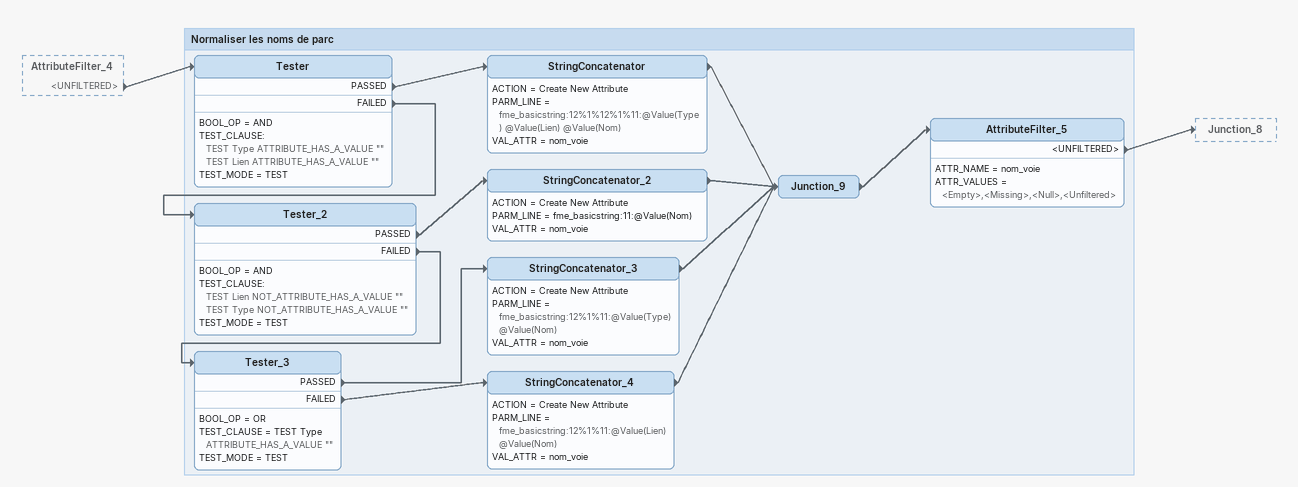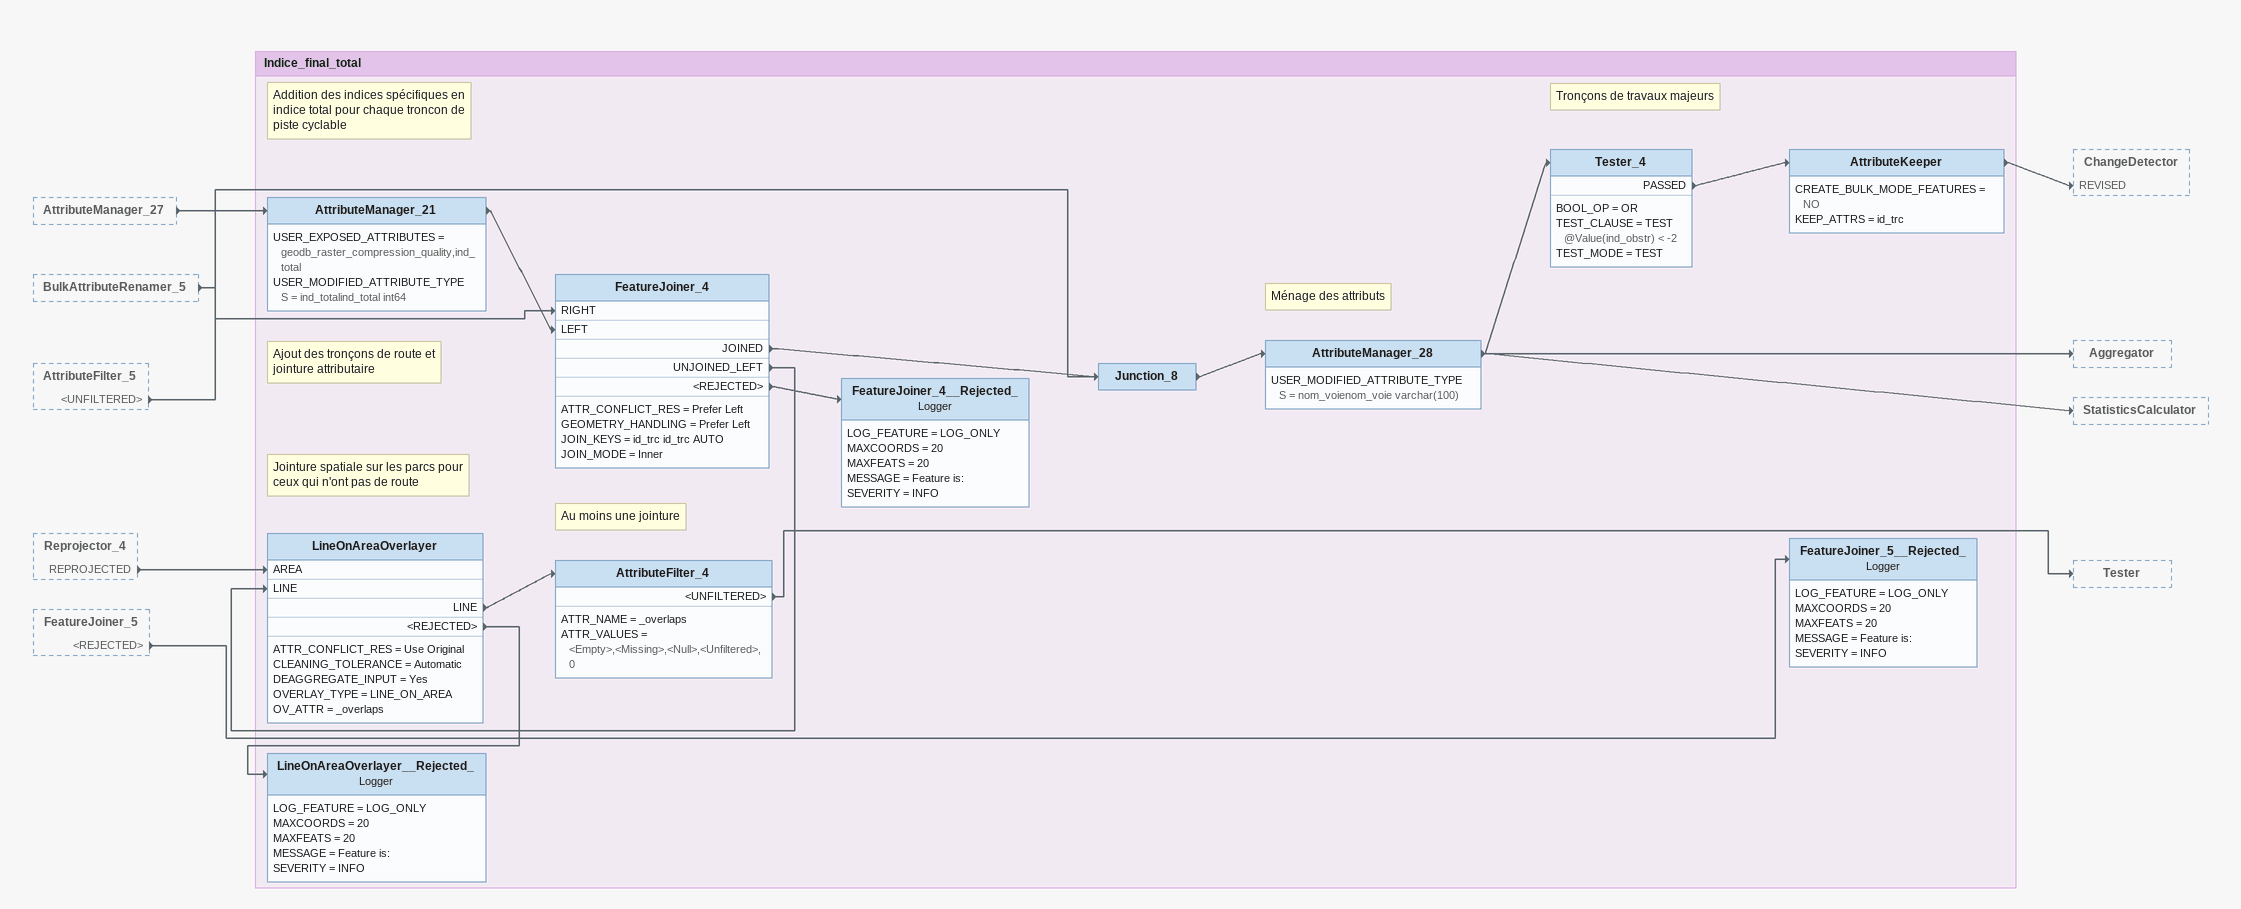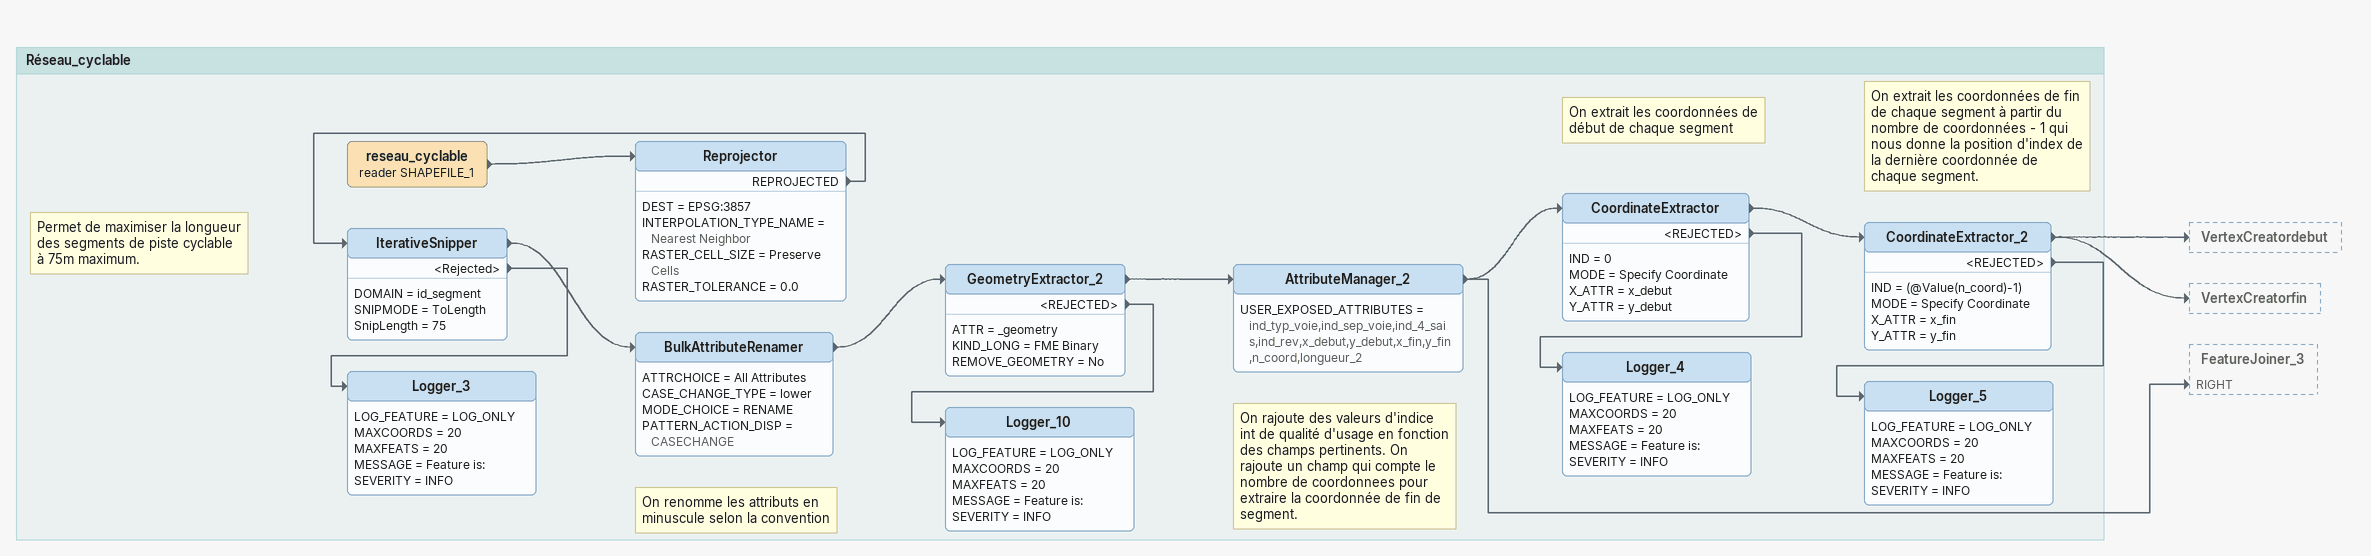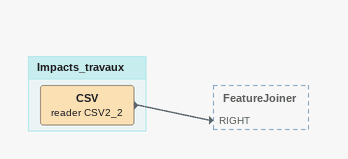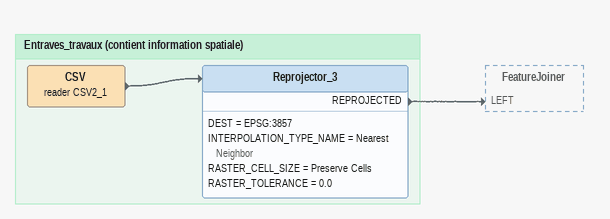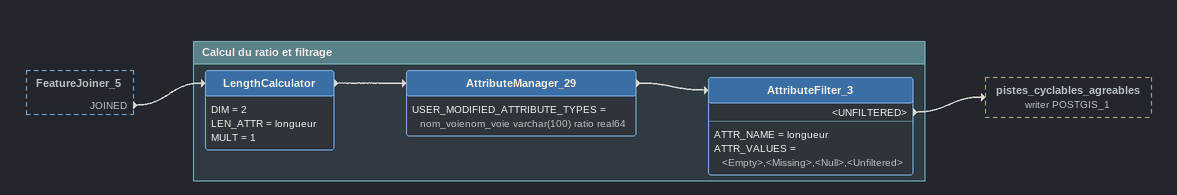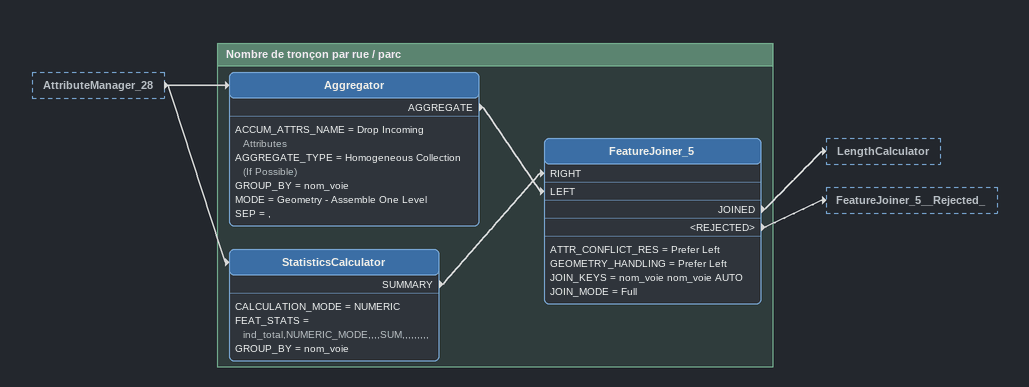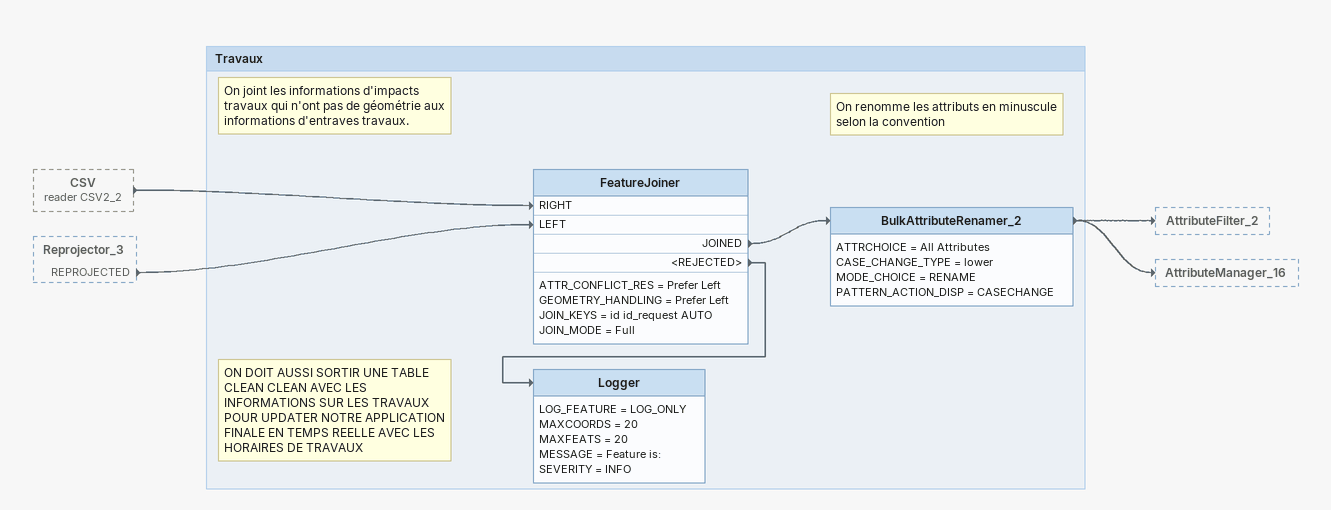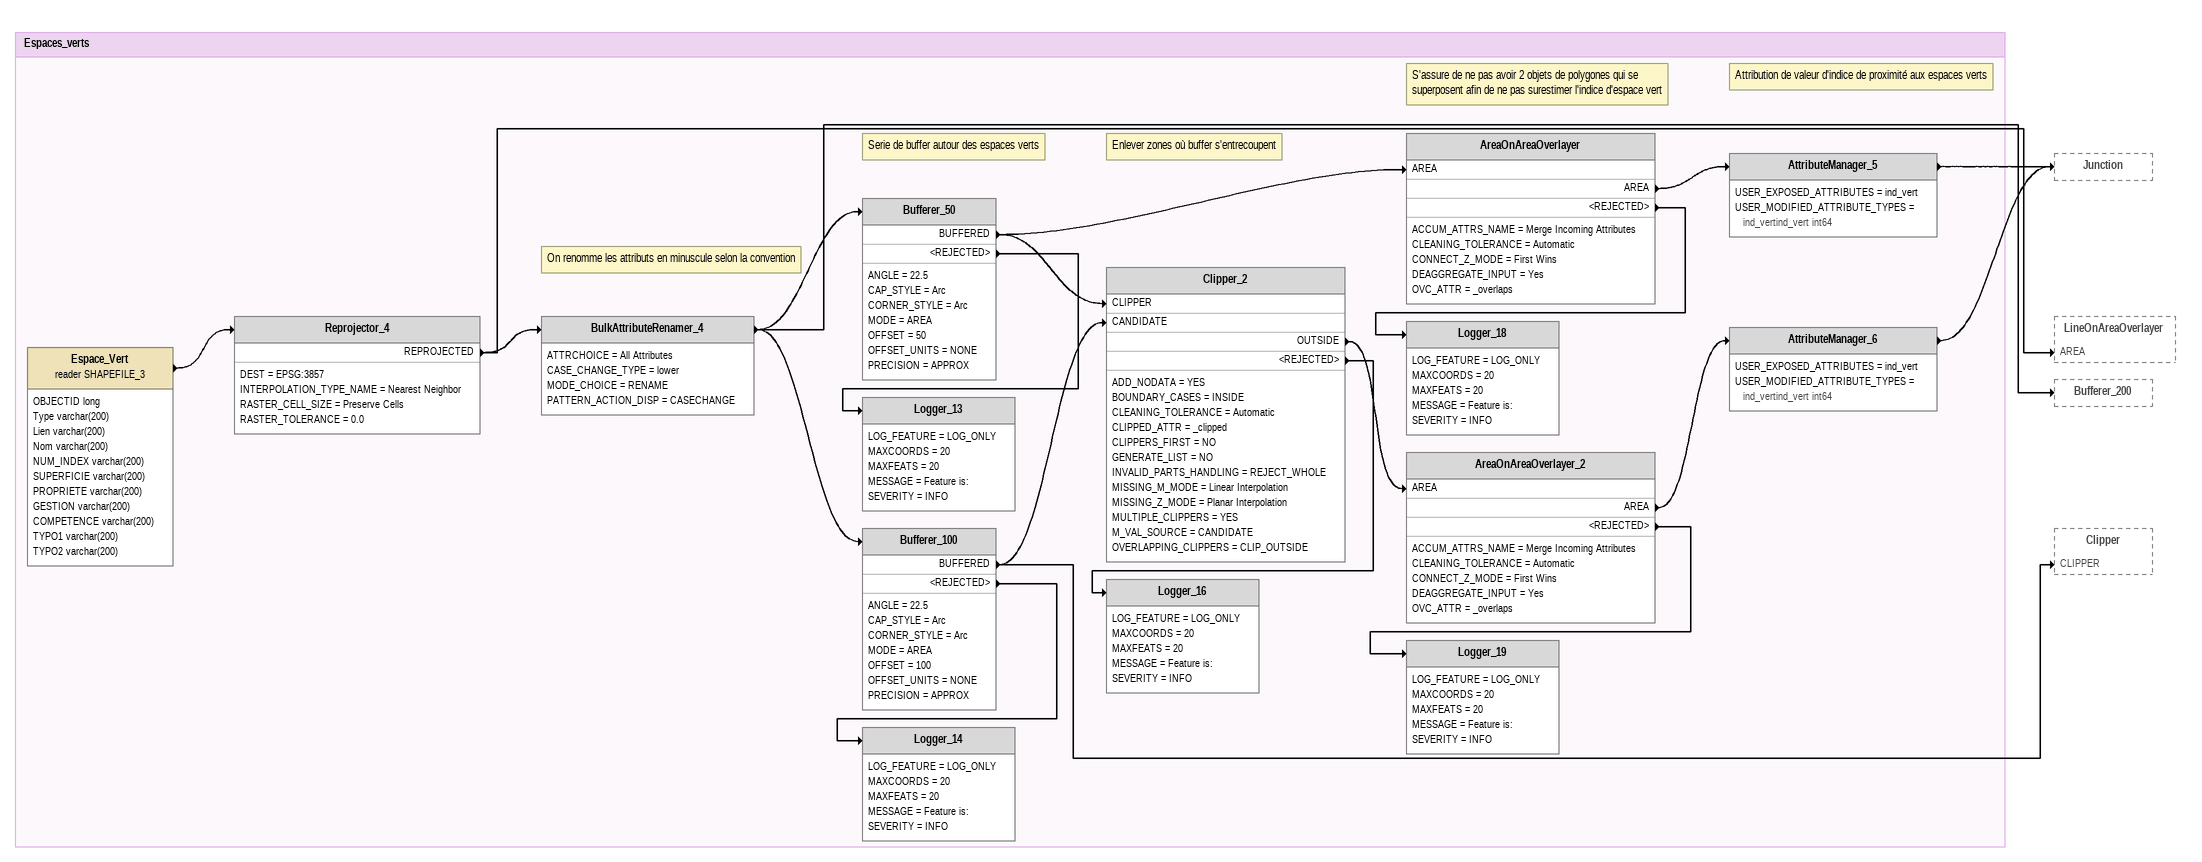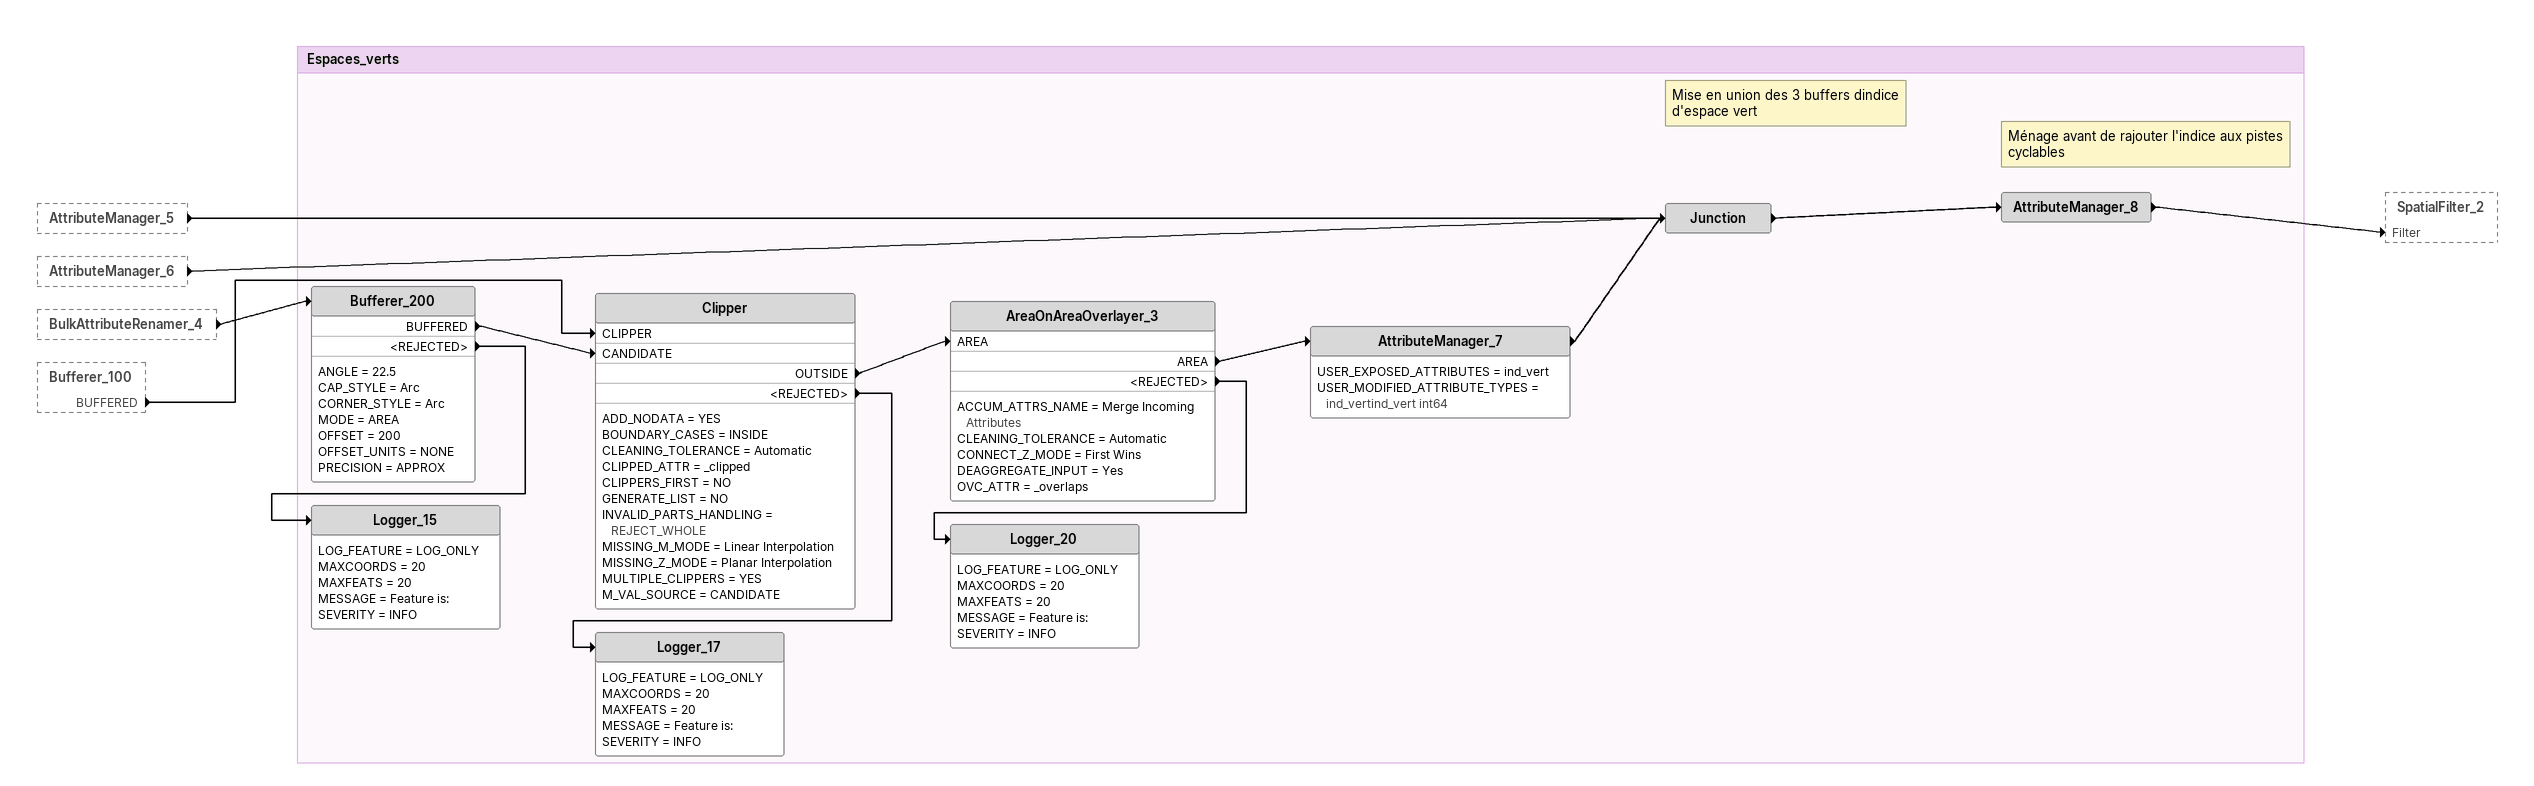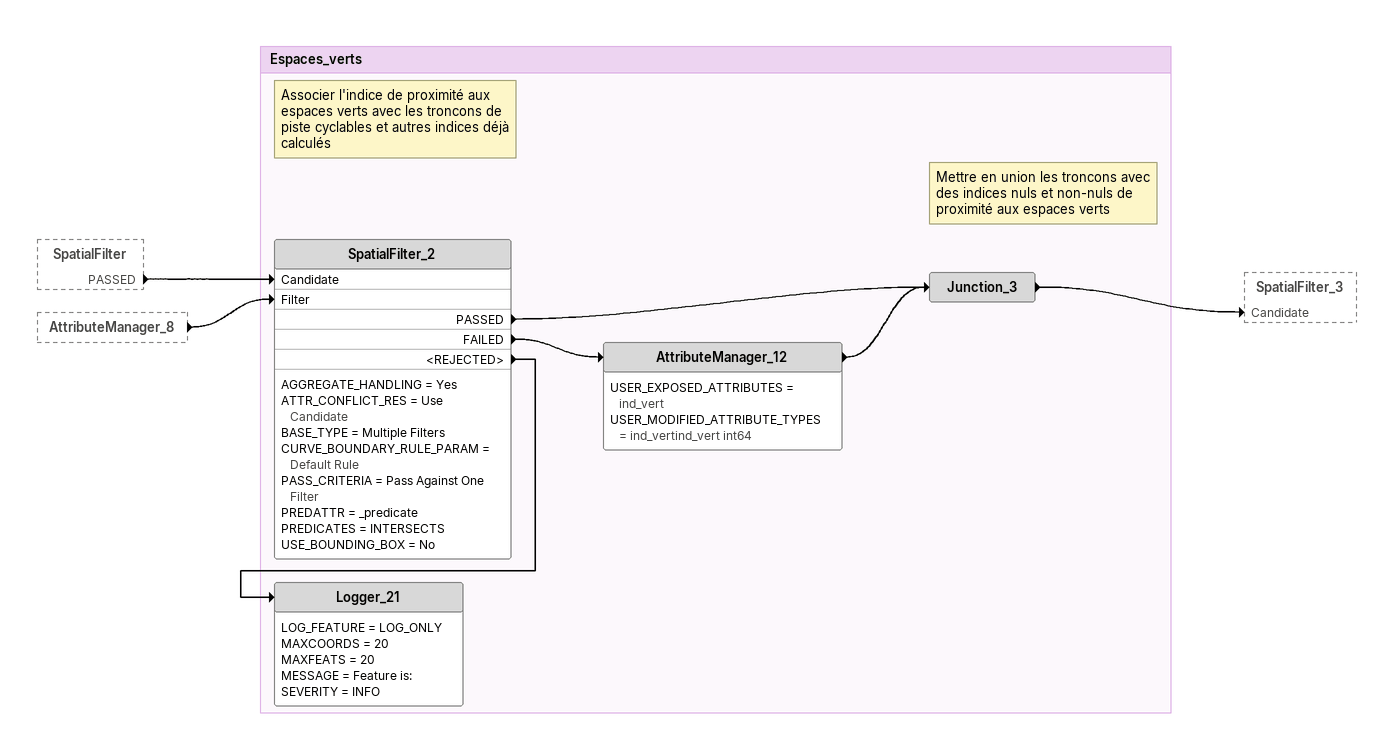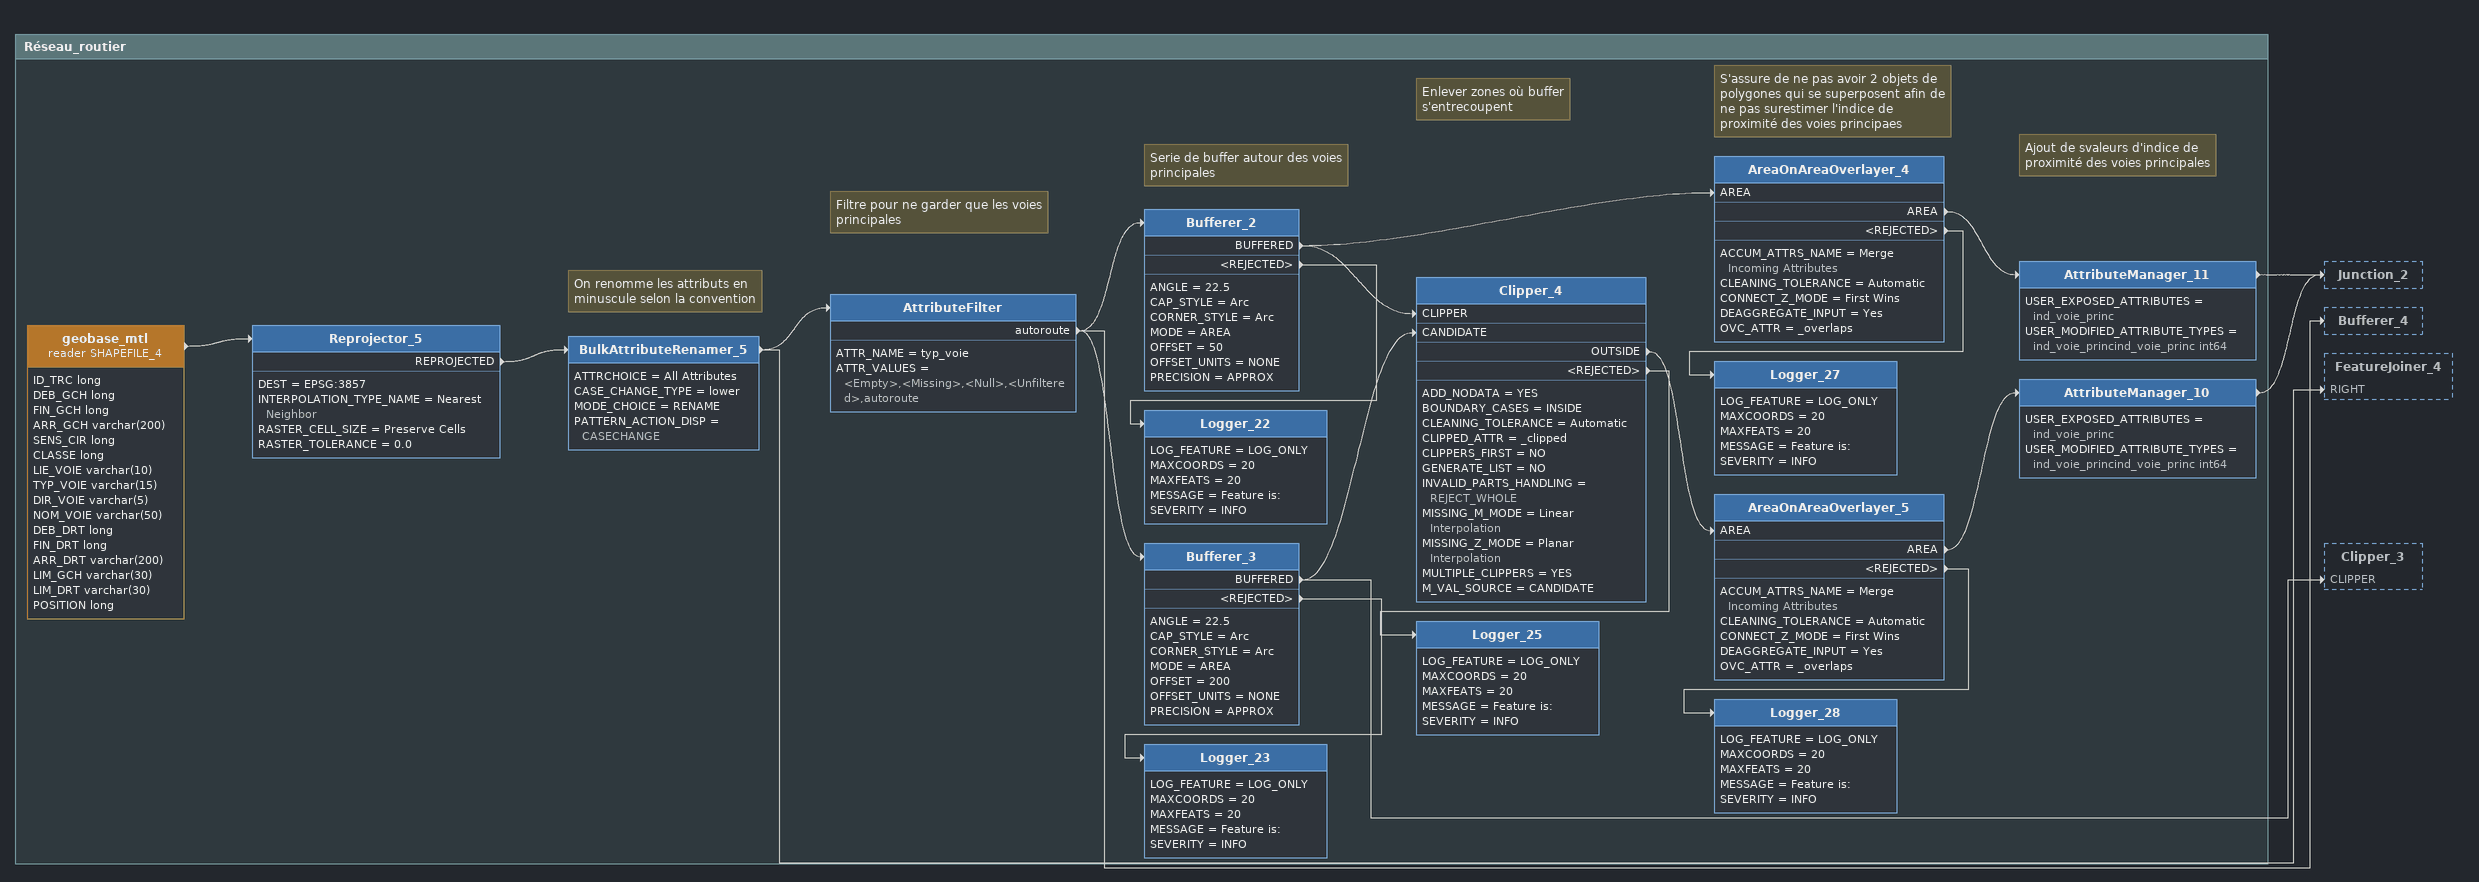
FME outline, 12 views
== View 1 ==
AttributeFilter_4 [outside]
    <UNFILTERED> -> Tester

Bookmark: Normaliser les noms de parc
Tester
    BOOL_OP = AND
    TEST_CLAUSE:
      TEST Type ATTRIBUTE_HAS_A_VALUE ""
      TEST Lien ATTRIBUTE_HAS_A_VALUE ""
    TEST_MODE = TEST
    PASSED -> StringConcatenator
    FAILED -> Tester_2
StringConcatenator
    ACTION = Create New Attribute
    PARM_LINE = fme_basicstring:12%1%12%1%11:@Value(Type) @Value(Lien) @Value(Nom)
    VAL_ATTR = nom_voie
    -> Junction_9
Tester_2
    BOOL_OP = AND
    TEST_CLAUSE:
      TEST Lien NOT_ATTRIBUTE_HAS_A_VALUE ""
      TEST Type NOT_ATTRIBUTE_HAS_A_VALUE ""
    TEST_MODE = TEST
    PASSED -> StringConcatenator_2
    FAILED -> Tester_3
StringConcatenator_2
    ACTION = Create New Attribute
    PARM_LINE = fme_basicstring:11:@Value(Nom)
    VAL_ATTR = nom_voie
    -> Junction_9
Tester_3
    BOOL_OP = OR
    TEST_CLAUSE = TEST Type ATTRIBUTE_HAS_A_VALUE ""
    TEST_MODE = TEST
    PASSED -> StringConcatenator_3
    FAILED -> StringConcatenator_4
StringConcatenator_3
    ACTION = Create New Attribute
    PARM_LINE = fme_basicstring:12%1%11:@Value(Type) @Value(Nom)
    VAL_ATTR = nom_voie
    -> Junction_9
StringConcatenator_4
    ACTION = Create New Attribute
    PARM_LINE = fme_basicstring:12%1%11:@Value(Lien) @Value(Nom)
    VAL_ATTR = nom_voie
    -> Junction_9
Junction_9
    -> AttributeFilter_5
AttributeFilter_5
    ATTR_NAME = nom_voie
    ATTR_VALUES = <Empty>,<Missing>,<Null>,<Unfiltered>
    <UNFILTERED> -> Junction_8

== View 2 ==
AttributeManager_27 [outside]
    -> AttributeManager_21
BulkAttributeRenamer_5 [outside]
    -> FeatureJoiner_4 [RIGHT]
AttributeFilter_5 [outside]
    <UNFILTERED> -> Junction_8
Reprojector_4 [outside]
    REPROJECTED -> LineOnAreaOverlayer [AREA]
FeatureJoiner_5 [outside]
    <REJECTED> -> FeatureJoiner_5__Rejected_

Bookmark: Indice_final_total
Note: Addition des indices spécifiques en indice total pour chaque troncon de piste cyclable
AttributeManager_21
    USER_EXPOSED_ATTRIBUTES = geodb_raster_compression_quality,ind_total
    USER_MODIFIED_ATTRIBUTE_TYPES = ind_totalind_total int64
    -> FeatureJoiner_4 [LEFT]
Note: Ajout des tronçons de route et jointure attributaire
FeatureJoiner_4
    ATTR_CONFLICT_RES = Prefer Left
    GEOMETRY_HANDLING = Prefer Left
    JOIN_KEYS = id_trc id_trc AUTO
    JOIN_MODE = Inner
    JOINED -> Junction_8
    UNJOINED_LEFT -> LineOnAreaOverlayer [LINE]
    <REJECTED> -> FeatureJoiner_4__Rejected_
FeatureJoiner_4__Rejected_: Logger
    LOG_FEATURE = LOG_ONLY
    MAXCOORDS = 20
    MAXFEATS = 20
    MESSAGE = Feature is:
    SEVERITY = INFO
Note: Jointure spatiale sur les parcs pour ceux qui n'ont pas de route
LineOnAreaOverlayer
    ATTR_CONFLICT_RES = Use Original
    CLEANING_TOLERANCE = Automatic
    DEAGGREGATE_INPUT = Yes
    OVERLAY_TYPE = LINE_ON_AREA
    OV_ATTR = _overlaps
    LINE -> AttributeFilter_4
    <REJECTED> -> LineOnAreaOverlayer__Rejected_
Note: Au moins une jointure
AttributeFilter_4
    ATTR_NAME = _overlaps
    ATTR_VALUES = <Empty>,<Missing>,<Null>,<Unfiltered>,0
    <UNFILTERED> -> Tester
Junction_8
    -> AttributeManager_28
Note: Ménage des attributs
AttributeManager_28
    USER_MODIFIED_ATTRIBUTE_TYPES = nom_voienom_voie varchar(100)
    -> Aggregator
    -> StatisticsCalculator
    -> Tester_4
Note: Tronçons de travaux majeurs
Tester_4
    BOOL_OP = OR
    TEST_CLAUSE = TEST @Value(ind_obstr) < -2
    TEST_MODE = TEST
    PASSED -> AttributeKeeper
AttributeKeeper
    CREATE_BULK_MODE_FEATURES = NO
    KEEP_ATTRS = id_trc
    -> ChangeDetector [REVISED]
FeatureJoiner_5__Rejected_: Logger
    LOG_FEATURE = LOG_ONLY
    MAXCOORDS = 20
    MAXFEATS = 20
    MESSAGE = Feature is:
    SEVERITY = INFO
LineOnAreaOverlayer__Rejected_: Logger
    LOG_FEATURE = LOG_ONLY
    MAXCOORDS = 20
    MAXFEATS = 20
    MESSAGE = Feature is:
    SEVERITY = INFO

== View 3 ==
Bookmark: Réseau_cyclable
reseau_cyclable (reader SHAPEFILE_1)
    -> Reprojector
Reprojector
    DEST = EPSG:3857
    INTERPOLATION_TYPE_NAME = Nearest Neighbor
    RASTER_CELL_SIZE = Preserve Cells
    RASTER_TOLERANCE = 0.0
    REPROJECTED -> IterativeSnipper
Note: Permet de maximiser la longueur des segments de piste cyclable / à 75m maximum.
IterativeSnipper
    DOMAIN = id_segment
    SNIPMODE = ToLength
    SnipLength = 75
    -> BulkAttributeRenamer
    <Rejected> -> Logger_3
Note: On renomme les attributs en minuscule selon la convention
BulkAttributeRenamer
    ATTRCHOICE = All Attributes
    CASE_CHANGE_TYPE = lower
    MODE_CHOICE = RENAME
    PATTERN_ACTION_DISP = CASECHANGE
    -> GeometryExtractor_2
GeometryExtractor_2
    ATTR = _geometry
    KIND_LONG = FME Binary
    REMOVE_GEOMETRY = No
    -> AttributeManager_2
    <REJECTED> -> Logger_10
Note: On rajoute des valeurs d'indice int de qualité d'usage en fonction des champs pertinents. On rajoute un champ qui compte le nombre de coordonnees pour extraire la coordonnée de fin de segment.
AttributeManager_2
    USER_EXPOSED_ATTRIBUTES = ind_typ_voie,ind_sep_voie,ind_4_sais,ind_rev,x_debut,y_debut,x_fin,y_fin,n_coord,longueur_2
    -> FeatureJoiner_3 [RIGHT]
    -> CoordinateExtractor
Note: On extrait les coordonnées de début de chaque segment
CoordinateExtractor
    IND = 0
    MODE = Specify Coordinate
    X_ATTR = x_debut
    Y_ATTR = y_debut
    -> CoordinateExtractor_2
    <REJECTED> -> Logger_4
Note: On extrait les coordonnées de fin de chaque segment à partir du nombre de coordonnées - 1 qui nous donne la position d'index de la dernière coordonnée de chaque segment.
CoordinateExtractor_2
    IND = (@Value(n_coord)-1)
    MODE = Specify Coordinate
    X_ATTR = x_fin
    Y_ATTR = y_fin
    -> VertexCreatordebut
    -> VertexCreatorfin
    <REJECTED> -> Logger_5
Logger_5
    LOG_FEATURE = LOG_ONLY
    MAXCOORDS = 20
    MAXFEATS = 20
    MESSAGE = Feature is:
    SEVERITY = INFO
Logger_4
    LOG_FEATURE = LOG_ONLY
    MAXCOORDS = 20
    MAXFEATS = 20
    MESSAGE = Feature is:
    SEVERITY = INFO
Logger_10
    LOG_FEATURE = LOG_ONLY
    MAXCOORDS = 20
    MAXFEATS = 20
    MESSAGE = Feature is:
    SEVERITY = INFO
Logger_3
    LOG_FEATURE = LOG_ONLY
    MAXCOORDS = 20
    MAXFEATS = 20
    MESSAGE = Feature is:
    SEVERITY = INFO

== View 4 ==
Bookmark: Impacts_travaux
CSV (reader CSV2_2)
    -> FeatureJoiner [RIGHT]

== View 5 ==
Bookmark: Entraves_travaux (contient information spatiale)
CSV (reader CSV2_1)
    -> Reprojector_3
Reprojector_3
    DEST = EPSG:3857
    INTERPOLATION_TYPE_NAME = Nearest Neighbor
    RASTER_CELL_SIZE = Preserve Cells
    RASTER_TOLERANCE = 0.0
    REPROJECTED -> FeatureJoiner [LEFT]

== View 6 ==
FeatureJoiner_5 [outside]
    JOINED -> LengthCalculator

Bookmark: Calcul du ratio et filtrage
LengthCalculator
    DIM = 2
    LEN_ATTR = longueur
    MULT = 1
    -> AttributeManager_29
AttributeManager_29
    USER_MODIFIED_ATTRIBUTE_TYPES = nom_voienom_voie varchar(100) ratio real64
    -> AttributeFilter_3
AttributeFilter_3
    ATTR_NAME = longueur
    ATTR_VALUES = <Empty>,<Missing>,<Null>,<Unfiltered>
    <UNFILTERED> -> pistes_cyclables_agreables (writer POSTGIS_1)

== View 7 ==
AttributeManager_28 [outside]
    -> Aggregator
    -> StatisticsCalculator

Bookmark: Nombre de tronçon par rue / parc
Aggregator
    ACCUM_ATTRS_NAME = Drop Incoming Attributes
    AGGREGATE_TYPE = Homogeneous Collection (If Possible)
    GROUP_BY = nom_voie
    MODE = Geometry - Assemble One Level
    SEP = ,
    AGGREGATE -> FeatureJoiner_5 [LEFT]
StatisticsCalculator
    CALCULATION_MODE = NUMERIC
    FEAT_STATS = ind_total,NUMERIC_MODE,,,,SUM,,,,,,,,,
    GROUP_BY = nom_voie
    SUMMARY -> FeatureJoiner_5 [RIGHT]
FeatureJoiner_5
    ATTR_CONFLICT_RES = Prefer Left
    GEOMETRY_HANDLING = Prefer Left
    JOIN_KEYS = nom_voie nom_voie AUTO
    JOIN_MODE = Full
    JOINED -> LengthCalculator
    <REJECTED> -> FeatureJoiner_5__Rejected_

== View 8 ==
CSV (reader CSV2_2) [outside]
    -> FeatureJoiner [RIGHT]
Reprojector_3 [outside]
    REPROJECTED -> FeatureJoiner [LEFT]

Bookmark: Travaux
Note: On joint les informations d'impacts travaux qui n'ont pas de géométrie aux informations d'entraves travaux.
FeatureJoiner
    ATTR_CONFLICT_RES = Prefer Left
    GEOMETRY_HANDLING = Prefer Left
    JOIN_KEYS = id id_request AUTO
    JOIN_MODE = Full
    JOINED -> BulkAttributeRenamer_2
    <REJECTED> -> Logger
Note: On renomme les attributs en minuscule selon la convention
BulkAttributeRenamer_2
    ATTRCHOICE = All Attributes
    CASE_CHANGE_TYPE = lower
    MODE_CHOICE = RENAME
    PATTERN_ACTION_DISP = CASECHANGE
    -> AttributeFilter_2
    -> AttributeManager_16
Note: ON DOIT AUSSI SORTIR UNE TABLE CLEAN CLEAN AVEC LES INFORMATIONS SUR LES TRAVAUX POUR UPDATER NOTRE APPLICATION FINALE EN TEMPS REELLE AVEC LES HORAIRES DE TRAVAUX
Logger
    LOG_FEATURE = LOG_ONLY
    MAXCOORDS = 20
    MAXFEATS = 20
    MESSAGE = Feature is:
    SEVERITY = INFO

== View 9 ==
Bookmark: Espaces_verts
Espace_Vert (reader SHAPEFILE_3)
    attributes: OBJECTID long, Type varchar(200), Lien varchar(200), Nom varchar(200), NUM_INDEX varchar(200), SUPERFICIE varchar(200), PROPRIETE varchar(200), GESTION varchar(200), COMPETENCE varchar(200), TYPO1 varchar(200), TYPO2 varchar(200)
    -> Reprojector_4
Reprojector_4
    DEST = EPSG:3857
    INTERPOLATION_TYPE_NAME = Nearest Neighbor
    RASTER_CELL_SIZE = Preserve Cells
    RASTER_TOLERANCE = 0.0
    REPROJECTED -> BulkAttributeRenamer_4
    REPROJECTED -> LineOnAreaOverlayer [AREA]
Note: On renomme les attributs en minuscule selon la convention
BulkAttributeRenamer_4
    ATTRCHOICE = All Attributes
    CASE_CHANGE_TYPE = lower
    MODE_CHOICE = RENAME
    PATTERN_ACTION_DISP = CASECHANGE
    -> Bufferer_50
    -> Bufferer_100
    -> Bufferer_200
Note: Serie de buffer autour des espaces verts
Bufferer_50
    ANGLE = 22.5
    CAP_STYLE = Arc
    CORNER_STYLE = Arc
    MODE = AREA
    OFFSET = 50
    OFFSET_UNITS = NONE
    PRECISION = APPROX
    BUFFERED -> Clipper_2 [CLIPPER]
    BUFFERED -> AreaOnAreaOverlayer [AREA]
    <REJECTED> -> Logger_13
Note: S'assure de ne pas avoir 2 objets de polygones qui se superposent afin de ne pas surestimer l'indice d'espace vert
AreaOnAreaOverlayer
    ACCUM_ATTRS_NAME = Merge Incoming Attributes
    CLEANING_TOLERANCE = Automatic
    CONNECT_Z_MODE = First Wins
    DEAGGREGATE_INPUT = Yes
    OVC_ATTR = _overlaps
    AREA -> AttributeManager_5
    <REJECTED> -> Logger_18
Note: Attribution de valeur d'indice de proximité aux espaces verts
AttributeManager_5
    USER_EXPOSED_ATTRIBUTES = ind_vert
    USER_MODIFIED_ATTRIBUTE_TYPES = ind_vertind_vert int64
    -> Junction
Logger_18
    LOG_FEATURE = LOG_ONLY
    MAXCOORDS = 20
    MAXFEATS = 20
    MESSAGE = Feature is:
    SEVERITY = INFO
Logger_13
    LOG_FEATURE = LOG_ONLY
    MAXCOORDS = 20
    MAXFEATS = 20
    MESSAGE = Feature is:
    SEVERITY = INFO
Bufferer_100
    ANGLE = 22.5
    CAP_STYLE = Arc
    CORNER_STYLE = Arc
    MODE = AREA
    OFFSET = 100
    OFFSET_UNITS = NONE
    PRECISION = APPROX
    BUFFERED -> Clipper [CLIPPER]
    BUFFERED -> Clipper_2 [CANDIDATE]
    <REJECTED> -> Logger_14
Note: Enlever zones où buffer s'entrecoupent
Clipper_2
    ADD_NODATA = YES
    BOUNDARY_CASES = INSIDE
    CLEANING_TOLERANCE = Automatic
    CLIPPED_ATTR = _clipped
    CLIPPERS_FIRST = NO
    GENERATE_LIST = NO
    INVALID_PARTS_HANDLING = REJECT_WHOLE
    MISSING_M_MODE = Linear Interpolation
    MISSING_Z_MODE = Planar Interpolation
    MULTIPLE_CLIPPERS = YES
    M_VAL_SOURCE = CANDIDATE
    OVERLAPPING_CLIPPERS = CLIP_OUTSIDE
    OUTSIDE -> AreaOnAreaOverlayer_2 [AREA]
    <REJECTED> -> Logger_16
AreaOnAreaOverlayer_2
    ACCUM_ATTRS_NAME = Merge Incoming Attributes
    CLEANING_TOLERANCE = Automatic
    CONNECT_Z_MODE = First Wins
    DEAGGREGATE_INPUT = Yes
    OVC_ATTR = _overlaps
    AREA -> AttributeManager_6
    <REJECTED> -> Logger_19
AttributeManager_6
    USER_EXPOSED_ATTRIBUTES = ind_vert
    USER_MODIFIED_ATTRIBUTE_TYPES = ind_vertind_vert int64
    -> Junction
Logger_19
    LOG_FEATURE = LOG_ONLY
    MAXCOORDS = 20
    MAXFEATS = 20
    MESSAGE = Feature is:
    SEVERITY = INFO
Logger_16
    LOG_FEATURE = LOG_ONLY
    MAXCOORDS = 20
    MAXFEATS = 20
    MESSAGE = Feature is:
    SEVERITY = INFO
Logger_14
    LOG_FEATURE = LOG_ONLY
    MAXCOORDS = 20
    MAXFEATS = 20
    MESSAGE = Feature is:
    SEVERITY = INFO

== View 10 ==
AttributeManager_5 [outside]
    -> Junction
AttributeManager_6 [outside]
    -> Junction
BulkAttributeRenamer_4 [outside]
    -> Bufferer_200
Bufferer_100 [outside]
    BUFFERED -> Clipper [CLIPPER]

Bookmark: Espaces_verts
Bufferer_200
    ANGLE = 22.5
    CAP_STYLE = Arc
    CORNER_STYLE = Arc
    MODE = AREA
    OFFSET = 200
    OFFSET_UNITS = NONE
    PRECISION = APPROX
    BUFFERED -> Clipper [CANDIDATE]
    <REJECTED> -> Logger_15
Clipper
    ADD_NODATA = YES
    BOUNDARY_CASES = INSIDE
    CLEANING_TOLERANCE = Automatic
    CLIPPED_ATTR = _clipped
    CLIPPERS_FIRST = NO
    GENERATE_LIST = NO
    INVALID_PARTS_HANDLING = REJECT_WHOLE
    MISSING_M_MODE = Linear Interpolation
    MISSING_Z_MODE = Planar Interpolation
    MULTIPLE_CLIPPERS = YES
    M_VAL_SOURCE = CANDIDATE
    OUTSIDE -> AreaOnAreaOverlayer_3 [AREA]
    <REJECTED> -> Logger_17
AreaOnAreaOverlayer_3
    ACCUM_ATTRS_NAME = Merge Incoming Attributes
    CLEANING_TOLERANCE = Automatic
    CONNECT_Z_MODE = First Wins
    DEAGGREGATE_INPUT = Yes
    OVC_ATTR = _overlaps
    AREA -> AttributeManager_7
    <REJECTED> -> Logger_20
AttributeManager_7
    USER_EXPOSED_ATTRIBUTES = ind_vert
    USER_MODIFIED_ATTRIBUTE_TYPES = ind_vertind_vert int64
    -> Junction
Note: Mise en union des 3 buffers dindice d'espace vert
Junction
    -> AttributeManager_8
Note: Ménage avant de rajouter l'indice aux pistes cyclables
AttributeManager_8
    -> SpatialFilter_2 [Filter]
Logger_20
    LOG_FEATURE = LOG_ONLY
    MAXCOORDS = 20
    MAXFEATS = 20
    MESSAGE = Feature is:
    SEVERITY = INFO
Logger_17
    LOG_FEATURE = LOG_ONLY
    MAXCOORDS = 20
    MAXFEATS = 20
    MESSAGE = Feature is:
    SEVERITY = INFO
Logger_15
    LOG_FEATURE = LOG_ONLY
    MAXCOORDS = 20
    MAXFEATS = 20
    MESSAGE = Feature is:
    SEVERITY = INFO

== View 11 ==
SpatialFilter [outside]
    PASSED -> SpatialFilter_2 [Candidate]
AttributeManager_8 [outside]
    -> SpatialFilter_2 [Filter]

Bookmark: Espaces_verts
Note: Associer l'indice de proximité aux espaces verts avec les troncons de piste cyclables et autres indices déjà calculés
SpatialFilter_2
    AGGREGATE_HANDLING = Yes
    ATTR_CONFLICT_RES = Use Candidate
    BASE_TYPE = Multiple Filters
    CURVE_BOUNDARY_RULE_PARAM = Default Rule
    PASS_CRITERIA = Pass Against One Filter
    PREDATTR = _predicate
    PREDICATES = INTERSECTS
    USE_BOUNDING_BOX = No
    PASSED -> Junction_3
    FAILED -> AttributeManager_12
    <REJECTED> -> Logger_21
AttributeManager_12
    USER_EXPOSED_ATTRIBUTES = ind_vert
    USER_MODIFIED_ATTRIBUTE_TYPES = ind_vertind_vert int64
    -> Junction_3
Note: Mettre en union les troncons avec des indices nuls et non-nuls de proximité aux espaces verts
Junction_3
    -> SpatialFilter_3 [Candidate]
Logger_21
    LOG_FEATURE = LOG_ONLY
    MAXCOORDS = 20
    MAXFEATS = 20
    MESSAGE = Feature is:
    SEVERITY = INFO

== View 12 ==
Bookmark: Réseau_routier
geobase_mtl (reader SHAPEFILE_4)
    attributes: ID_TRC long, DEB_GCH long, FIN_GCH long, ARR_GCH varchar(200), SENS_CIR long, CLASSE long, LIE_VOIE varchar(10), TYP_VOIE varchar(15), DIR_VOIE varchar(5), NOM_VOIE varchar(50), DEB_DRT long, FIN_DRT long, ARR_DRT varchar(200), LIM_GCH varchar(30), LIM_DRT varchar(30), POSITION long
    -> Reprojector_5
Reprojector_5
    DEST = EPSG:3857
    INTERPOLATION_TYPE_NAME = Nearest Neighbor
    RASTER_CELL_SIZE = Preserve Cells
    RASTER_TOLERANCE = 0.0
    REPROJECTED -> BulkAttributeRenamer_5
Note: On renomme les attributs en minuscule selon la convention
BulkAttributeRenamer_5
    ATTRCHOICE = All Attributes
    CASE_CHANGE_TYPE = lower
    MODE_CHOICE = RENAME
    PATTERN_ACTION_DISP = CASECHANGE
    -> AttributeFilter
    -> FeatureJoiner_4 [RIGHT]
Note: Filtre pour ne garder que les voies principales
AttributeFilter
    ATTR_NAME = typ_voie
    ATTR_VALUES = <Empty>,<Missing>,<Null>,<Unfiltered>,autoroute
    autoroute -> Bufferer_4
    autoroute -> Bufferer_3
    autoroute -> Bufferer_2
Note: Serie de buffer autour des voies principales
Bufferer_2
    ANGLE = 22.5
    CAP_STYLE = Arc
    CORNER_STYLE = Arc
    MODE = AREA
    OFFSET = 50
    OFFSET_UNITS = NONE
    PRECISION = APPROX
    BUFFERED -> Clipper_4 [CLIPPER]
    BUFFERED -> AreaOnAreaOverlayer_4 [AREA]
    <REJECTED> -> Logger_22
Note: S'assure de ne pas avoir 2 objets de polygones qui se superposent afin de ne pas surestimer l'indice de proximité des voies principaes
AreaOnAreaOverlayer_4
    ACCUM_ATTRS_NAME = Merge Incoming Attributes
    CLEANING_TOLERANCE = Automatic
    CONNECT_Z_MODE = First Wins
    DEAGGREGATE_INPUT = Yes
    OVC_ATTR = _overlaps
    AREA -> AttributeManager_11
    <REJECTED> -> Logger_27
Logger_27
    LOG_FEATURE = LOG_ONLY
    MAXCOORDS = 20
    MAXFEATS = 20
    MESSAGE = Feature is:
    SEVERITY = INFO
Note: Ajout de svaleurs d'indice de proximité des voies principales
AttributeManager_11
    USER_EXPOSED_ATTRIBUTES = ind_voie_princ
    USER_MODIFIED_ATTRIBUTE_TYPES = ind_voie_princind_voie_princ int64
    -> Junction_2
Logger_22
    LOG_FEATURE = LOG_ONLY
    MAXCOORDS = 20
    MAXFEATS = 20
    MESSAGE = Feature is:
    SEVERITY = INFO
Bufferer_3
    ANGLE = 22.5
    CAP_STYLE = Arc
    CORNER_STYLE = Arc
    MODE = AREA
    OFFSET = 200
    OFFSET_UNITS = NONE
    PRECISION = APPROX
    BUFFERED -> Clipper_3 [CLIPPER]
    BUFFERED -> Clipper_4 [CANDIDATE]
    <REJECTED> -> Logger_23
Note: Enlever zones où buffer s'entrecoupent
Clipper_4
    ADD_NODATA = YES
    BOUNDARY_CASES = INSIDE
    CLEANING_TOLERANCE = Automatic
    CLIPPED_ATTR = _clipped
    CLIPPERS_FIRST = NO
    GENERATE_LIST = NO
    INVALID_PARTS_HANDLING = REJECT_WHOLE
    MISSING_M_MODE = Linear Interpolation
    MISSING_Z_MODE = Planar Interpolation
    MULTIPLE_CLIPPERS = YES
    M_VAL_SOURCE = CANDIDATE
    OUTSIDE -> AreaOnAreaOverlayer_5 [AREA]
    <REJECTED> -> Logger_25
AreaOnAreaOverlayer_5
    ACCUM_ATTRS_NAME = Merge Incoming Attributes
    CLEANING_TOLERANCE = Automatic
    CONNECT_Z_MODE = First Wins
    DEAGGREGATE_INPUT = Yes
    OVC_ATTR = _overlaps
    AREA -> AttributeManager_10
    <REJECTED> -> Logger_28
AttributeManager_10
    USER_EXPOSED_ATTRIBUTES = ind_voie_princ
    USER_MODIFIED_ATTRIBUTE_TYPES = ind_voie_princind_voie_princ int64
    -> Junction_2
Logger_28
    LOG_FEATURE = LOG_ONLY
    MAXCOORDS = 20
    MAXFEATS = 20
    MESSAGE = Feature is:
    SEVERITY = INFO
Logger_25
    LOG_FEATURE = LOG_ONLY
    MAXCOORDS = 20
    MAXFEATS = 20
    MESSAGE = Feature is:
    SEVERITY = INFO
Logger_23
    LOG_FEATURE = LOG_ONLY
    MAXCOORDS = 20
    MAXFEATS = 20
    MESSAGE = Feature is:
    SEVERITY = INFO
